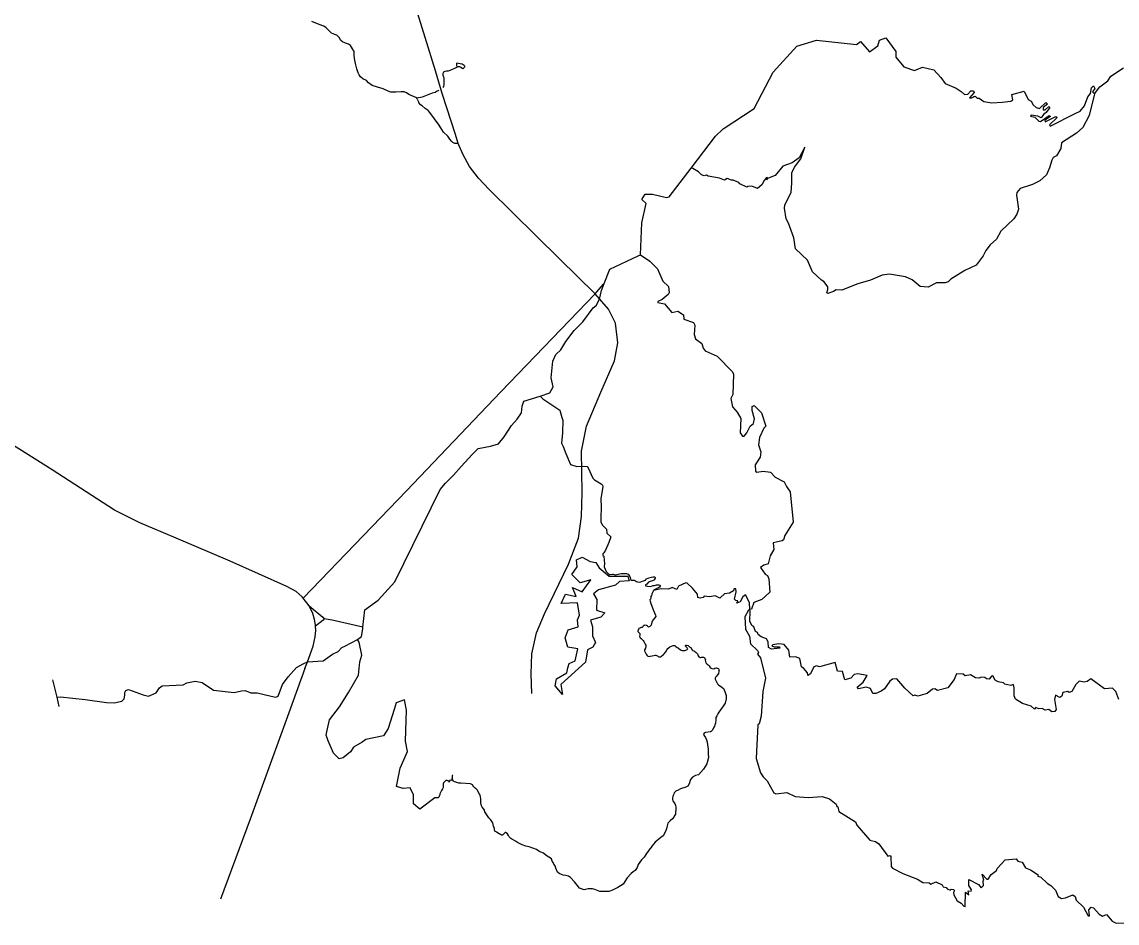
# Model space of a CAD drawing. Header units: millimetres. Extents: x 170 to 95391, y -643 to 69125.
# Drawn here: x 54572 to 67141, y -643 to 9696 of the extents above; entities that cross this region are included whole.
import ezdxf

# ---------------------------------------------------------------- set-up
doc = ezdxf.new("R2010")
doc.units = ezdxf.units.MM
for name, color, linetype in [('roads_2', 2, 'Continuous'), ('roads_3', 3, 'Continuous'), ('water', 7, 'Continuous')]:
    doc.layers.add(name, color=color, linetype=linetype)

msp = doc.modelspace()

# ---------------------------------------------------------------- linework, layer by layer
at = {"layer": 'roads_2'}
for points in [[(61149.64, 6575.99), (60741.14, 6977.03), (59934.54, 7774.01), (59810.84, 7904.68), (59709.49, 8037.53), (59636.63, 8172.54), (59579.83, 8300.04), (59546.22, 8403.53), (59396.04, 8875.64), (59317.13, 9135.2), (59081.51, 9899.72)], [(61670.33, 7024.09), (61684.83, 7392.37), (61734.39, 7613.23), (61686.79, 7658.12), (61724.87, 7719.91), (61809.56, 7719.1), (61971.31, 7682.28), (62001.22, 7688.94), (62252.94, 8019.44), (62530.96, 8384.45), (62619.31, 8469.39), (62976.7, 8703.86), (63193.21, 9119.4), (63463.83, 9419.43), (63691.56, 9486.36), (64148.44, 9437.36), (64194.18, 9469.96), (64299.67, 9353.66), (64395.09, 9420.39), (64413.09, 9484.77), (64486.92, 9511.53), (64601.56, 9355.05), (64602.09, 9292.31), (64692.92, 9178.77), (64813.93, 9140.05), (64906.94, 9177.33), (65037.78, 9144.31), (65116.52, 9059.99), (65169.42, 8987.49), (65294.77, 8937.11), (65352.11, 8895.94), (65387.62, 8864.9), (65426.91, 8868.18), (65462.01, 8904.96), (65492.06, 8903.87), (65500, 8886.09), (65445.34, 8824.06), (65462.04, 8822.51), (65476.57, 8827.73), (65490.42, 8830.85), (65495.47, 8839.24), (65504.51, 8841.29), (65510.87, 8845.34), (65533.76, 8821.36), (65558.62, 8820.53), (65609.94, 8784.5), (65703.16, 8767.59), (65821.31, 8774.01), (65922.89, 8787.85), (65945.45, 8801.67), (65932.13, 8862.6), (66072.58, 8902.23), (66120.61, 8804.27), (66154.39, 8787.43), (66176.2, 8746.28), (66211.7, 8712.68), (66248.69, 8701.91), (66323.85, 8770.57), (66342.16, 8751.72), (66293.72, 8714.58), (66291.43, 8688.22), (66313.42, 8688.29), (66358.5, 8724.68), (66366.98, 8713.98), (66324.91, 8654.75), (66295.2, 8633.78), (66269.13, 8597.05), (66229.6, 8616.37), (66155.83, 8627.16), (66146.91, 8613.7), (66195.9, 8603.51), (66243.7, 8556.32), (66261.92, 8552.1), (66362.9, 8620.48), (66374.64, 8608.98), (66312.25, 8569.5), (66314.8, 8548.76), (66436.88, 8611.9), (66451.68, 8598.94), (66363.08, 8515.86), (66373.15, 8500.27), (66658.04, 8645.68), (66717.64, 8670.23), (66765.1, 8732.75), (66806.2, 8835.11), (66833.81, 8873.27), (66848.64, 8938.12), (66868.39, 8962.7), (66883.85, 8933.79), (66857.29, 8894.73), (66881.7, 8871.06), (66944.46, 8951.57), (67032.75, 9018.48), (67067.3, 9074.44), (67213.1, 9169.91)]]:
    msp.add_lwpolyline(points, dxfattribs=at)
at = {"layer": 'roads_3'}
for points in [[(59108.76, 8811.02), (59103.16, 8820.29), (59093.16, 8829.06), (59013.31, 8864.03), (58985.61, 8880.63), (58959.95, 8893.11), (58923.64, 8893.84), (58864.11, 8888.69), (58806.17, 8889.57), (58774.33, 8903.13), (58717.09, 8928.71), (58654.13, 8948.08), (58590.39, 8965.98), (58550.7, 8997.58), (58526.93, 9022.82), (58485.1, 9042.14), (58459.25, 9064.31), (58443.98, 9090.05), (58429.72, 9112.71), (58416.65, 9155.86), (58398.83, 9220.1), (58389.98, 9276.55), (58384.11, 9319.63), (58384.38, 9356.54), (58365.82, 9388.91), (58341.36, 9424.97), (58320.1, 9441.06), (58286.2, 9453.61), (58252.04, 9465.6), (58230.53, 9482.15), (58212.49, 9515.65), (58187.71, 9542.94), (58163.32, 9552.91), (58126.34, 9568.56), (58114.07, 9579.92), (58064.71, 9627.9), (58036.02, 9647.58), (57983.86, 9664.94), (57900.43, 9699.83)], [(59407.71, 8942.89), (59414.97, 8955.36), (59417.24, 8977.41), (59419.04, 9013.01), (59417.73, 9051.44), (59406.61, 9081.76), (59407.37, 9109.45), (59415.43, 9123.98), (59429.16, 9131.08), (59444.6, 9135.04), (59458.54, 9133.94), (59468.03, 9133.59), (59504.47, 9151.26), (59539.85, 9164.08), (59562.4, 9176.06), (59569.87, 9180.04), (59584.05, 9182.49), (59595.4, 9183.18), (59607.71, 9176.94), (59622.56, 9163.76), (59630.25, 9160.37), (59634.85, 9159.81), (59648.12, 9172.8), (59654.32, 9181.7), (59654.66, 9186.59), (59648.28, 9195.1), (59623.68, 9212.95), (59559.88, 9222.64), (59557.96, 9204.97), (59562.4, 9176.06)], [(59353.37, 8913.27), (59348.45, 8906.16), (59337.31, 8900.06), (59313.01, 8887.94), (59278.7, 8876.94), (59185.72, 8839.17), (59166.32, 8832.1), (59103.16, 8820.29)], [(59108.76, 8811.02), (59127.52, 8770.4)], [(66881.7, 8871.06), (66821.89, 8621), (66748.02, 8485.17), (66676.52, 8418.04), (66503.93, 8309.46), (66496.77, 8244.12), (66443.4, 8159.13), (66408.7, 8139.41), (66390.27, 8110.72), (66366.62, 8020), (66328.66, 7942.67), (66255.23, 7874.45), (66169.47, 7829.58), (66029.93, 7785.06), (65991.21, 7738.77), (65987.18, 7709.98), (66009.16, 7548.03), (65988.61, 7490.54), (65955.59, 7435.35), (65806.77, 7295.59), (65757.19, 7203.93), (65683.77, 7139.03), (65635.31, 7072.86), (65602.25, 7012.13), (65522.78, 6904.05), (65392.74, 6845.07), (65232.66, 6746.4), (65200.74, 6712.26), (65168.01, 6701.4), (65069.1, 6703.17), (64971.77, 6652.84), (64881.54, 6661.21), (64787.93, 6736.09), (64712.29, 6769.85), (64530.04, 6803.22), (64443.51, 6789.4), (64312.51, 6731.55), (64166.26, 6691.53), (63980.41, 6618.55), (63915.12, 6621.21), (63884.26, 6602.58), (63821.69, 6580.84), (63809.25, 6587.57), (63822, 6626.28), (63822.21, 6657.31), (63779.38, 6714.12), (63748.77, 6732.06), (63644.74, 6828.08), (63587.08, 6962.58), (63449.69, 7093.18), (63429.41, 7217.45), (63369.12, 7387.43), (63341.62, 7438.59), (63325.15, 7557.29), (63327.33, 7594.96), (63399.4, 7741.86), (63409.73, 7847.07), (63409.57, 7964.55), (63437.88, 8030.85), (63511.51, 8125.66), (63556.6, 8259.45), (63491.4, 8134.66), (63410.35, 8077.59), (63306.4, 8042.84), (63215.39, 7934.85), (63129.69, 7899.98), (63121.91, 7885.63), (63127.85, 7912.18), (63113.41, 7906.74), (63089.2, 7878.09), (63063.87, 7825.07), (63012.69, 7783.31), (62949.51, 7812.56), (62904.35, 7808.44), (62890.85, 7800.78), (62812.36, 7837.89), (62799.02, 7852.39), (62735.83, 7879.43), (62716.62, 7878.46), (62666.83, 7899.86), (62635.01, 7881.24), (62577.56, 7904.91), (62447.1, 7924.66), (62429.89, 7935.86), (62402.97, 7931.61), (62372.32, 7942.91), (62337.02, 7976.4), (62271.02, 8012.33), (62252.94, 8019.44)], [(59579.83, 8300.04), (59558.35, 8300.35), (59538.79, 8301.51), (59518.25, 8311.4), (59501.37, 8327.41), (59484.56, 8352.13), (59460.06, 8384.6), (59409.63, 8431.07), (59390.04, 8460.97), (59359.5, 8511.42), (59255.19, 8656.68), (59235.05, 8681.46), (59201.43, 8702.18), (59164.57, 8732.69), (59147.67, 8745.63), (59134.13, 8758.05), (59127.52, 8770.4)], [(60518.13, 5401.43), (60631.76, 5441.63), (60667.77, 5508.98), (60645.45, 5611.1), (60666.02, 5802.68), (60700.18, 5878.91), (60756.28, 5933.92), (60814.6, 6031.03), (60911.53, 6155.58), (61008.27, 6253.53), (61126.59, 6415.61), (61163.28, 6444.16), (61202.21, 6515.92), (61222.11, 6614.42), (61254.49, 6694.94), (61319.87, 6857.54), (61643.63, 7010.42), (61670.33, 7024.09)], [(61670.33, 7024.09), (61779.59, 6950.73), (61866.37, 6863.67), (61925.88, 6721.4), (61993.65, 6662.19), (61999.88, 6591.22), (61989.16, 6570.23), (61918.66, 6513.1), (61869.51, 6489.06), (61868.45, 6475.77), (61948.08, 6463.02), (62029.98, 6363.81), (62101.15, 6377.72), (62164.25, 6336.28), (62167.73, 6285.27), (62278.89, 6249.03), (62293.08, 6217.9), (62287.52, 6109.33), (62303.5, 6059.35), (62373.25, 6007.88), (62391.12, 5953.45), (62414.93, 5923.37), (62549.92, 5861.47), (62728.28, 5681.81), (62739.63, 5655.13), (62731.29, 5422.45), (62706.96, 5376.08), (62726.46, 5279.52), (62781.76, 5220.4), (62820.63, 5145.88), (62813.73, 4981.91), (62840.35, 4941.83), (62860.54, 4945.01), (62892.48, 4980.25), (62929.53, 5059.79), (62966.23, 5088.35), (62981, 5141.45), (62950.93, 5238.07), (62952.2, 5282.39), (62976.3, 5295.53), (63058.32, 5210.73), (63110.09, 5056.33), (63084.98, 5036.55), (63035.24, 4928.29), (63026.01, 4843.02), (63050.43, 4761.95), (63044.26, 4703.25), (62987.92, 4612.76), (62991.27, 4541.81), (63005.61, 4531.74), (63078.68, 4541.21), (63164.1, 4530.65), (63217.49, 4471.54), (63320.88, 4420.96), (63345.47, 4364.27), (63390.22, 4306.33), (63422.41, 3958.12), (63327.2, 3802.51), (63313.43, 3756.06), (63297.97, 3741.76), (63195.04, 3721.41), (63202.17, 3641.57), (63158.46, 3572.05), (63137.66, 3480.2), (63085.66, 3462.83), (63048.01, 3435.38), (63100.33, 3360.77), (63129.03, 3343.95), (63143.19, 3307.28), (63154.62, 3153.15), (63062.78, 3069.56), (62971.29, 3036.94), (62944.82, 2960.66), (62927.43, 2953.72)], [(57799.66, 3085.77), (58984.31, 4316.49), (60069.51, 5451.67), (61149.64, 6575.99), (61171.82, 6599.09), (61248.15, 6688.95), (61254.49, 6694.94)], [(60423.04, 1990.1), (60416.39, 2215.8), (60422.15, 2445.5), (60477.48, 2686.96), (60569.73, 2903.74), (60845.91, 3476.11), (60959.34, 3774.75), (60994.06, 4020.64), (61000.13, 4295.42), (60995.26, 4771.27), (61050.88, 5058), (61214.39, 5446.49), (61372.97, 5809.57), (61412.13, 6015.19), (61384.87, 6240.95), (61303.57, 6401.47), (61149.64, 6575.99)], [(54976.11, 1948.24), (55012.9, 1953.96), (55298.21, 1923.07), (55542.63, 1889.57), (55629.2, 1884.81), (55719.68, 1902.43), (55743.59, 1928.93), (55752.54, 1973.11), (55752.76, 2002.86), (55763.93, 2027.24), (55795.28, 2036.39), (55963.51, 1974.44), (56023.56, 1960.81), (56112.49, 1997.07), (56151.08, 2057.29), (56183.2, 2079.62), (56422.44, 2090.13), (56463.85, 2113.42), (56558.82, 2131.16), (56640.82, 2117.06), (56770.05, 2028.92), (57007.32, 2003.71), (57091.63, 2023.44), (57132.87, 2024.16), (57198.65, 1998.03), (57271.85, 1999.54), (57432.75, 1961.57), (57486.94, 1950.76), (57512.12, 1960.99), (57563.25, 2092.77), (57629.21, 2183.72), (57723.8, 2288.66), (57799.97, 2333.07), (57848.57, 2354.57), (58028.03, 2367.28), (58135.21, 2441.16), (58199.91, 2471.66), (58244.57, 2517.49), (58279.75, 2535.7), (58422.54, 2609.52), (58470.22, 2645.08), (58483.46, 2733.02), (58485.94, 2754.17), (58509.07, 2951.16), (58661.68, 3063.09), (58850.55, 3273.39), (59371.22, 4331.33), (59434.18, 4404.02), (59526.12, 4497.56), (59613.29, 4596.67), (59744.94, 4737.58), (59808.79, 4800.29), (59949.25, 4830.32), (60041.64, 4855.14), (60106.58, 4936.69), (60190.11, 5064.65), (60254.02, 5137.34), (60305.47, 5212.33), (60312.72, 5286.53), (60332.36, 5346.24), (60518.13, 5401.43)], [(60518.13, 5401.43), (60551.54, 5372.38), (60745.59, 5241.33), (60768.06, 5158.05), (60780.31, 5125.83), (60777.38, 4982.88), (60764.04, 4863.29), (60783.93, 4823.25), (60813.15, 4745.46), (60867.97, 4618.73), (60940.8, 4594.94), (61006.16, 4600.02), (61059.91, 4594.1), (61069.42, 4580.73), (61125.26, 4462.86), (61143.36, 4441.68), (61217.98, 4397.93), (61233.22, 4380.09), (61236.96, 4365.65), (61216.74, 4222.83), (61219.94, 4130.82), (61214.26, 4007.85), (61213.94, 3962.41), (61231.94, 3926.82), (61254.83, 3902.27), (61282.51, 3877.7), (61285.06, 3830.02), (61328.96, 3788.71), (61307.35, 3722.37), (61271.19, 3635.07), (61249.84, 3604.19), (61238.23, 3592.08), (61238.11, 3575.46), (61248.62, 3567.63), (61255.98, 3521.03), (61259.56, 3484.43), (61255.44, 3444.56), (61277.15, 3390.1), (61291.45, 3374.49), (61311.51, 3357.72), (61320.14, 3356.55), (61349.96, 3361.88), (61357.64, 3360.72), (61369.13, 3355.1), (61379.67, 3351.7), (61384.48, 3351.67), (61428.75, 3363.54), (61449.92, 3367.83), (61499.87, 3367.48), (61511.39, 3366.29), (61527.67, 3359.52), (61538.16, 3348.37), (61550.55, 3333.87), (61552.38, 3320.56), (61560.81, 3290.58), (61599.24, 3290.31), (61615.52, 3282.44), (61626.05, 3277.93), (61637.54, 3272.31), (61661.54, 3269.92), (61706.79, 3282.9), (61729.9, 3291.61), (61741.54, 3307.04), (61757.93, 3315.79), (61772.37, 3320.13), (61798.37, 3327.7), (61815.67, 3329.8), (61830.08, 3329.7), (61840.6, 3322.97), (61840.54, 3314.11), (61828.89, 3296.46), (61823.09, 3292.06), (61810.56, 3285.5), (61795.16, 3281.18), (61782.65, 3277.94), (61771.09, 3273.59), (61761.44, 3268.11), (61742.07, 3244.98), (61732.41, 3237.29), (61726.61, 3232.89), (61726.59, 3229.57), (61729.45, 3227.33), (61750.56, 3222.75), (61786.09, 3220.29), (61797.62, 3221.31), (61817.85, 3228.93), (61831.32, 3232.16), (61841.9, 3233.19), (61856.34, 3237.53), (61881.32, 3238.46), (61893.78, 3233.94), (61897.6, 3230.59), (61897.54, 3222.83), (61887.87, 3212.92), (61877.24, 3204.13), (61865.68, 3199.78), (61850.26, 3192.13), (61828.08, 3180.09), (61820.35, 3174.61), (61810.56, 3148.08), (61799.87, 3130.42), (61796.89, 3117.14), (61791.03, 3102.78), (61789.03, 3091.71), (61784.09, 3072.9), (61777.31, 3064.08), (61780.09, 3049.66), (61789.5, 3021.88), (61820.64, 2941.87), (61843.35, 2891.84), (61846.12, 2875.2), (61833.49, 2856.45), (61816.06, 2836.62), (61805.38, 2820.07), (61799.54, 2809.03), (61791.63, 2776.95), (61787.71, 2767), (61777.08, 2758.21), (61763.59, 2751.65), (61758.81, 2756.12), (61750.22, 2763.94), (61740.65, 2769.54), (61722.43, 2774.11), (61714.72, 2770.84), (61703.14, 2763.16), (61698.28, 2755.43), (61690.56, 2749.95), (61677.09, 2747.83), (61661.68, 2742.39), (61651.08, 2736.93), (61646.22, 2729.2)], [(57819.99, 2277.28), (57848.57, 2354.57), (57914.94, 2534.07), (57938.52, 2641.99), (57943.59, 2712.52), (57940.25, 2764.03), (57939.5, 2775.61), (57930.88, 2841.74), (57911.19, 2907.93), (57869.54, 2996.07), (57799.66, 3085.77), (57788.96, 3099.51), (57717.83, 3161.59), (57612.2, 3220.18), (56961, 3509.52), (56341.53, 3772.4), (55924.45, 3948.95), (55635.35, 4096.02), (54919.22, 4557.89), (54432.92, 4864.14)], [(62927.43, 2953.72), (62922.28, 3035.06), (62875.81, 3122.94), (62846.84, 3100.97), (62813.76, 3041.35), (62778.12, 3028.3), (62786.94, 3053.73), (62763.91, 3057.22), (62751.54, 3073.92), (62769.41, 3158.03), (62765.8, 3191.3), (62743.7, 3190.35), (62736.82, 3168.23), (62693.41, 3143.04), (62635.7, 3133.46), (62581.58, 3086.18), (62528.91, 3110.93), (62463.5, 3099.19), (62402.08, 3108.49), (62389.48, 3093.06), (62357.71, 3083.31), (62327.98, 3091.27), (62323.44, 3128.98), (62269.17, 3199.18), (62207.12, 3256.13), (62189.86, 3260.69), (62107.94, 3222.47), (62086.54, 3184.94), (62032.9, 3208.59), (61991.45, 3187.82), (61907.89, 3191.73), (61820.35, 3174.61)], [(57869.54, 2996.07), (58024.51, 2868.22), (58039.16, 2849.16), (58027.76, 2830.83), (57940.25, 2764.03)], [(62927.43, 2953.72), (62912.07, 2947.58), (62869.27, 2871.41), (62876.93, 2728.39), (62922.5, 2649.39), (62933.43, 2562.87), (63013.6, 2485.85), (63024.01, 2462.51), (63014.26, 2441.52), (63049.52, 2400.27), (63104.6, 2167.16), (63075.69, 2014.42), (63056.45, 1733.05), (63032.79, 1644.56), (63019.25, 1632.46), (62999.28, 1244.71), (63048.12, 1080.35), (63077.58, 1033.6), (63126.29, 990.05), (63200.28, 849.9), (63222.31, 840.88), (63349.25, 855.53), (63446, 810.53), (63594.85, 797.32), (63755.4, 808.42), (63841.7, 782.34), (63917.21, 723.09), (63922.78, 694.24), (63936.21, 690.82), (63948.34, 637.54), (64136.83, 517.68), (64151.96, 482.11), (64304.54, 309.3), (64369.78, 293.34), (64407.07, 266.49), (64507.97, 123.96), (64534.94, 133.75), (64545.44, 122.6), (64549.45, 5.1), (64561.82, -13.83), (64683.45, -75.6), (64851.19, -138.79), (64911.49, -175.77), (64984.49, -180.69), (65001.69, -195.21), (65059.53, -167.89), (65133.28, -204.96), (65142.75, -226.08), (65179.22, -232.97), (65188.72, -249.66), (65223.23, -263.19), (65235.78, -253.3), (65262.68, -255.69), (65273.17, -267.96), (65262.45, -290.05), (65266.11, -317.78), (65306.02, -385.65), (65352.92, -413.67), (65380.56, -447.1), (65396.87, -451.64)], [(65950.93, 2094.74), (65922.98, 2081.63), (65853.91, 2097.6), (65838.64, 2112.11), (65776.26, 2123.6), (65742.76, 2142.67), (65713.32, 2193.84), (65697.93, 2191.73), (65672.72, 2157.54), (65642, 2161.07), (65623.85, 2176.7), (65584.47, 2179.18), (65552.68, 2166.1), (65516.19, 2169.66), (65459.75, 2205.5), (65397.22, 2193.73), (65375.25, 2213.82), (65296.49, 2216.57), (65269.16, 2152.47), (65198.39, 2057.64), (65080, 2026.29), (65050.35, 2046.44), (65020.54, 2042.2), (64962.55, 1991.61), (64854.73, 1960.2), (64821.19, 1973.72), (64799.04, 1966.11), (64703.54, 2052.09), (64613.96, 2161.3), (64564.93, 2157.2), (64531.14, 2133.05), (64472.91, 2045.89), (64434.28, 2017.34), (64370.68, 1990.06), (64336.1, 1990.3), (64311.5, 2046.98), (64259.73, 2063.96), (64174.1, 2045.7), (64158.86, 2065.75), (64224.58, 2122.93), (64271.2, 2196.87), (64163.73, 2216.44), (64123.32, 2208.95), (64084.6, 2166), (64016.25, 2146.51), (63989.04, 2242.01), (63931.44, 2249.05), (63905.2, 2346.75), (63727.12, 2296.99), (63691.65, 2308.31), (63658.91, 2298.56), (63623.78, 2217.9), (63590.02, 2199.29), (63587.33, 2227.01), (63547.33, 2279.37), (63520.55, 2296.18), (63499.11, 2392.75), (63450.23, 2410.81), (63384.88, 2407.94), (63374.85, 2486.69), (63321.5, 2552.44), (63257.2, 2562.86), (63188.9, 2550.03), (63180.16, 2536.79), (63206.03, 2525.53), (63267.51, 2525.11), (63270.3, 2510.68), (63174.15, 2500.26), (63141.61, 2519.32), (63137.27, 2585.85), (63116.36, 2619.24), (63055.01, 2639.61), (63020.63, 2668.66), (63013.09, 2689.77), (62989.17, 2704.34), (62972.22, 2754.33), (62947.35, 2770.02), (62924.64, 2821.16), (62928.33, 2937.5), (62927.43, 2953.72)], [(58485.94, 2754.17), (58134.13, 2831.66), (58039.16, 2849.16)], [(61646.22, 2729.2), (61643.27, 2719.25), (61640.31, 2709.29), (61642.18, 2701.52), (61656.5, 2688.12), (61663.17, 2680.32), (61665.02, 2670.33), (61663.98, 2659.26), (61661.01, 2647.09), (61661.93, 2640.43), (61665.7, 2630.43), (61678.12, 2620.37), (61701.03, 2599.15), (61708.65, 2589.12), (61717.18, 2573.55), (61722.85, 2559.1), (61730.44, 2545.75), (61731.28, 2529.12), (61727.32, 2512.52), (61718.53, 2491.53), (61717.5, 2481.56), (61728.86, 2457.1), (61737.4, 2442.63), (61744.04, 2430.4), (61753.59, 2421.46), (61771.81, 2416.9), (61783.36, 2420.15), (61805.47, 2422.21), (61838.19, 2429.74), (61845.88, 2429.68), (61853.56, 2428.52), (61866, 2421.78), (61872.69, 2416.2), (61881.3, 2411.7), (61889.95, 2411.64), (61900.53, 2413.78), (61911.14, 2419.25), (61918.87, 2425.85), (61933.36, 2436.83), (61943.99, 2445.62), (61961.44, 2468.77), (61969.22, 2482.02), (61972.18, 2491.97), (61983.8, 2506.3), (62007.96, 2526.08), (62047.46, 2541.31), (62058.04, 2542.35), (62063.8, 2542.31), (62070.49, 2537.83), (62077.16, 2530.03), (62093.42, 2518.83), (62106.83, 2513.19), (62128.79, 2493.09), (62138.36, 2488.59), (62149.88, 2486.3), (62171.96, 2483.93), (62181.58, 2486.08), (62203.72, 2492.57), (62210.49, 2498.06), (62212.46, 2504.7), (62211.53, 2509.14), (62206.76, 2514.71), (62194.35, 2525.88), (62187.68, 2533.69), (62187.74, 2542.55), (62191.6, 2544.74), (62198.33, 2545.8), (62218.47, 2540.12), (62225.15, 2534.53), (62230.89, 2531.17), (62237.57, 2523.37), (62252.87, 2513.28), (62259.48, 2497.72), (62261.37, 2492.17), (62266.13, 2486.59), (62272.83, 2483.22), (62281.46, 2480.95), (62291.04, 2476.45), (62298.67, 2467.53), (62310.15, 2460.8), (62320.65, 2451.86), (62325.41, 2445.18), (62332, 2425.18), (62339.6, 2412.94), (62355.88, 2405.07), (62362.61, 2406.13), (62372.23, 2408.28), (62382.79, 2407.1), (62393.37, 2408.13), (62402.94, 2403.63), (62410.59, 2398.04), (62415.26, 2378.06), (62414.27, 2374.74), (62422.69, 2341.43), (62424.59, 2338.1), (62437.01, 2328.03), (62447.53, 2321.31), (62458.97, 2309.04), (62472.29, 2290.11), (62482.79, 2280.06), (62491.42, 2276.68), (62511.58, 2274.32), (62524.11, 2280.88), (62539.51, 2284.1), (62551.99, 2282.91), (62562.52, 2277.29), (62569.2, 2270.6), (62572.03, 2262.82), (62570.03, 2252.86), (62569.97, 2242.88), (62565.02, 2221.86), (62560.13, 2209.71), (62537.88, 2187.69), (62534.97, 2184.39), (62528.13, 2167.81), (62529.01, 2155.62), (62533.71, 2141.18), (62554.59, 2103.35), (62565.05, 2088.87), (62582.28, 2078.78), (62601.43, 2068.67), (62627.21, 2046.33), (62644.21, 2004.1)], [(58214.07, 1241.05), (58146.33, 1306.94), (58084.91, 1447.03), (58062.32, 1511.47), (58073.18, 1551.29), (58103.02, 1689.61), (58216.54, 1839.5), (58320.54, 2002.76), (58433.42, 2201.02), (58450, 2353.73), (58471.18, 2430.5), (58443.97, 2579.63), (58422.54, 2609.52)], [(57819.99, 2277.28), (57633.8, 1768.1), (57191.78, 548.64), (56850.91, -368.02)], [(55000.71, 1843.28), (54976.11, 1948.24), (54926.09, 2148.63)], [(67161.35, 1920.56), (67124.5, 2016.11), (67087.26, 2050.7), (66994.98, 2043.55), (66838.17, 2160.94), (66796.66, 2130.18), (66762.97, 2120.42), (66706.37, 2134.09), (66666.73, 2095.57), (66621.03, 2012.75), (66591.18, 2002.97), (66575.88, 2014.15), (66518.15, 2002.34), (66505.39, 1961.42), (66482.22, 1943.84), (66433.41, 1972.97), (66421.56, 1924.29), (66440, 1806.7), (66425.44, 1783.52), (66390.84, 1782.64), (66355.45, 1806.14), (66316.03, 1801.97), (66281.56, 1821.04), (66243.08, 1813.53), (66209.57, 1831.49), (66192.15, 1812.76), (66155.86, 1845.14), (66054.22, 1876.84), (65973.84, 1926.14), (65959.68, 1965.02), (65961.25, 2056.99), (65950.93, 2094.74)], [(61349.39, -266.54), (61306.04, -281.75), (61203.23, -278.8), (61147.65, -256.25), (61121.74, -250.52), (61071.77, -251.28), (61025.58, -259.82), (60972.86, -240.61), (60942.34, -208.25), (60913.79, -168.15), (60867.04, -120.16), (60843.13, -103.37), (60815.31, -97.63), (60783.62, -94.08), (60763.51, -83.97), (60738.59, -73.82), (60718.52, -58.16), (60699.64, -11.48), (60690.22, 15.19), (60677.85, 33.01), (60668.39, 54.13), (60657.92, 68.61), (60649.47, 96.38), (60589.17, 131.16), (60556.7, 159.1), (60527.94, 169.28), (60503.06, 183.86), (60477.24, 201.78), (60391.93, 231.2), (60353.54, 238.13), (60311.38, 255.05), (60260.64, 282.01), (60236.72, 297.7), (60210.87, 311.18), (60194.6, 320.16), (60183.13, 329.11), (60164.05, 348.09), (60154.55, 363.67), (60146.03, 381.46), (60129.78, 393.77), (60125.97, 398.23), (60118.28, 397.18), (60101.83, 381.78), (60088.27, 366.36), (60082.48, 364.19), (60075.77, 365.34), (60064.28, 372.07), (60048.02, 382.17), (60019.33, 402.32), (60005.91, 406.85), (59999.23, 412.44), (59995.49, 426.87), (59993.67, 441.29), (59984.26, 469.07), (59974.93, 509.03), (59949.25, 545.79), (59932.1, 565.86), (59906.39, 598.18), (59885.5, 633.8), (59879.88, 653.78), (59872.25, 662.71), (59853.2, 686.12), (59844.68, 703.91), (59837.23, 736.1), (59838.34, 757.15), (59837.56, 782.65), (59834.84, 804.83), (59829.22, 824.82), (59822.59, 838.17), (59795.05, 884.91), (59788.4, 894.93), (59776.92, 901.67), (59769.28, 908.37), (59759.74, 918.41), (59743.6, 945.13), (59721.58, 956.37), (59608.24, 963.83), (59586.14, 963.99), (59553.54, 973.09), (59539.15, 976.52), (59526.71, 983.26), (59520.05, 993.28), (59515.36, 1008.83), (59514.65, 1043.19), (59516.62, 1049.83), (59515.67, 1052.05), (59509.9, 1050.99), (59507.91, 1042.13), (59508.83, 1035.48), (59507.83, 1029.94), (59508.77, 1027.72), (59505.77, 1011.12), (59505.64, 993.39), (59488.37, 996.84), (59483.6, 1002.41), (59481.65, 997.99), (59478.67, 984.72), (59476.67, 973.65), (59473.82, 978.1), (59460.46, 990.39), (59453.75, 992.65), (59443.18, 992.73), (59436.44, 991.67), (59417.11, 975.19), (59409.35, 965.27), (59407.34, 954.2), (59407.25, 940.9), (59408.09, 924.27), (59407.04, 912.09), (59398.29, 897.74), (59387.58, 878.98), (59370.02, 841.43), (59368.01, 829.25), (59362.13, 813.78), (59356.28, 801.63), (59348.55, 796.14), (59339.88, 793.99), (59332.21, 796.26), (59311.07, 795.31), (59137.15, 663.57), (59066.47, 723.93), (59065.31, 828.12), (59027.47, 910.4), (58946.69, 902.12), (58869.01, 922.63), (58913.77, 1132.88), (58997.8, 1324), (58975.62, 1444.96), (58984.93, 1801.75), (58960.81, 1919.4), (58867.34, 1883.51), (58845.67, 1809.41), (58773.94, 1591.61), (58720.47, 1505.55), (58517.41, 1462.7), (58476.83, 1431.97), (58378.41, 1376.17), (58343.43, 1323.23), (58259.34, 1255.13), (58214.07, 1241.05)], [(62644.21, 2004.1), (62652.62, 1969.68), (62654.27, 1929.77), (62642.39, 1879.99), (62618.14, 1845.8), (62609.38, 1830.34), (62568.65, 1776.32), (62557.96, 1758.66), (62545.31, 1735.48), (62537.48, 1714.47), (62534.42, 1689.01), (62530.31, 1650.25), (62525.38, 1632.55), (62518.55, 1618.19), (62512.7, 1604.93), (62496.13, 1571.8), (62486.44, 1559.67), (62475.82, 1551.99), (62415.23, 1544.65), (62402.7, 1538.09), (62395.88, 1524.84), (62399.63, 1511.51), (62415.8, 1488.13), (62430.02, 1460.32), (62436.57, 1434.79), (62447.53, 1352.7), (62446.19, 1297.3), (62450.7, 1256.26), (62431.96, 1185.46), (62395.01, 1122.55), (62336.91, 1058.67), (62304.17, 1048.93), (62267.53, 1030.34), (62245.24, 1003.9), (62229.53, 955.25), (62213.01, 928.76), (62192.75, 916.71), (62130.16, 898.31), (62103.15, 882.98), (62076.15, 869.87), (62058.73, 852.26), (62051.9, 836.79), (62042.12, 812.48), (62037.17, 791.46), (62037.07, 777.05), (62041.75, 759.29), (62050.33, 750.36), (62063.65, 730.32), (62073.09, 705.87), (62075.85, 689.23), (62076.57, 654.87), (62074.47, 628.28), (62071.44, 607.25), (62057.83, 585.18), (62053.89, 571.91), (62042.27, 558.69), (62011.33, 531.2), (61986.15, 503.67), (61975.37, 473.82), (61969.35, 437.29), (61954.68, 400.82), (61930.37, 358.88), (61903.32, 339.12), (61837.6, 285.27), (61802.69, 240.08), (61800.74, 236.77), (61766.82, 194.89), (61732.83, 144.15), (61711.48, 114.38), (61681.46, 81.34), (61642.65, 28.42), (61633.76, -5.88), (61611.42, -38.97), (61587.29, -54.31), (61562.18, -71.87), (61518.58, -122.54), (61470.96, -197.57), (61409.19, -235.92), (61349.39, -266.54)], [(65396.87, -451.64), (65401.8, -288.76), (65440.99, -320.05), (65430.74, -272.33), (65464.34, -276.99), (65471.17, -261.52), (65437.87, -211.43), (65439.29, -142.72), (65549.43, -198.87), (65581.84, -238.98), (65606.04, -212.54), (65602.54, -161.54), (65611.27, -148.3), (65593.45, -82.8), (65644.97, -138.55), (65659.39, -138.65), (65695.3, -84.58), (65757.11, -38.45), (65763.02, -16.32), (65856.89, 81.69), (65980.93, 94.17), (66002.87, 69.64), (66050.84, 57.13), (66088.84, -8.5), (66147.32, -29.95), (66235.35, -88.15), (66231.4, -103.64), (66265.92, -114.95), (66336.57, -186.35), (66379.65, -211.01), (66435.02, -266.79), (66465.3, -339.02), (66503.6, -360.33), (66546.88, -353.96), (66633.62, -316.85), (66661.36, -336.98), (66670.67, -381.37), (66756.65, -459.51), (66806.93, -560.69), (66823.27, -559.69), (66815.07, -490.92), (66844.1, -460.08), (66869.04, -468), (66933.91, -541.57), (66974.14, -561.78), (67017.5, -543.22), (67083.3, -622.34), (67130.26, -642.59), (67629.14, -625.88)]]:
    msp.add_lwpolyline(points, dxfattribs=at)
at = {"layer": 'water'}
msp.add_lwpolyline([(60884.88, 3354.87), (60944.71, 3442.69), (60937.41, 3526.58), (61002.12, 3554.95), (61095.24, 3504.51), (61158.35, 3492.27), (61196.12, 3434.36), (61311.29, 3336.61), (61524.58, 3336.42), (61542.65, 3283.89), (61429.49, 3276.82), (61382.9, 3233.65), (61189.67, 3181.28), (61132.75, 3133.06), (61168.32, 3071.4), (61167.43, 2946.03), (61262.37, 2917.21), (61215.73, 2866.38), (61097.18, 2831.38), (61119.81, 2757.02), (61119.09, 2654.67), (61154.54, 2577.65), (61123.29, 2521.58), (61061.37, 2493.87), (61039.78, 2350.73), (60757.64, 2094.27), (60774.83, 1979), (60693.24, 2079.38), (60706.68, 2161.17), (60825.45, 2226.86), (60836.15, 2285.64), (60851.93, 2334.15), (60921.58, 2364.35), (60950.85, 2502.34), (60835.26, 2521.06), (60807.72, 2628.73), (60841.83, 2723.16), (60955.22, 2755.63), (60948.07, 2837.56), (60971.61, 2891.13), (60946.88, 3032.03), (60761.66, 3023.12), (60811.28, 3130.23), (60934.53, 3103.77), (60891.54, 3206.42), (61001.77, 3157.02), (61100.47, 3297.05), (60976.78, 3259.55), (60884.88, 3354.87)], close=True, dxfattribs=at)

doc.saveas('drawing.dxf')
